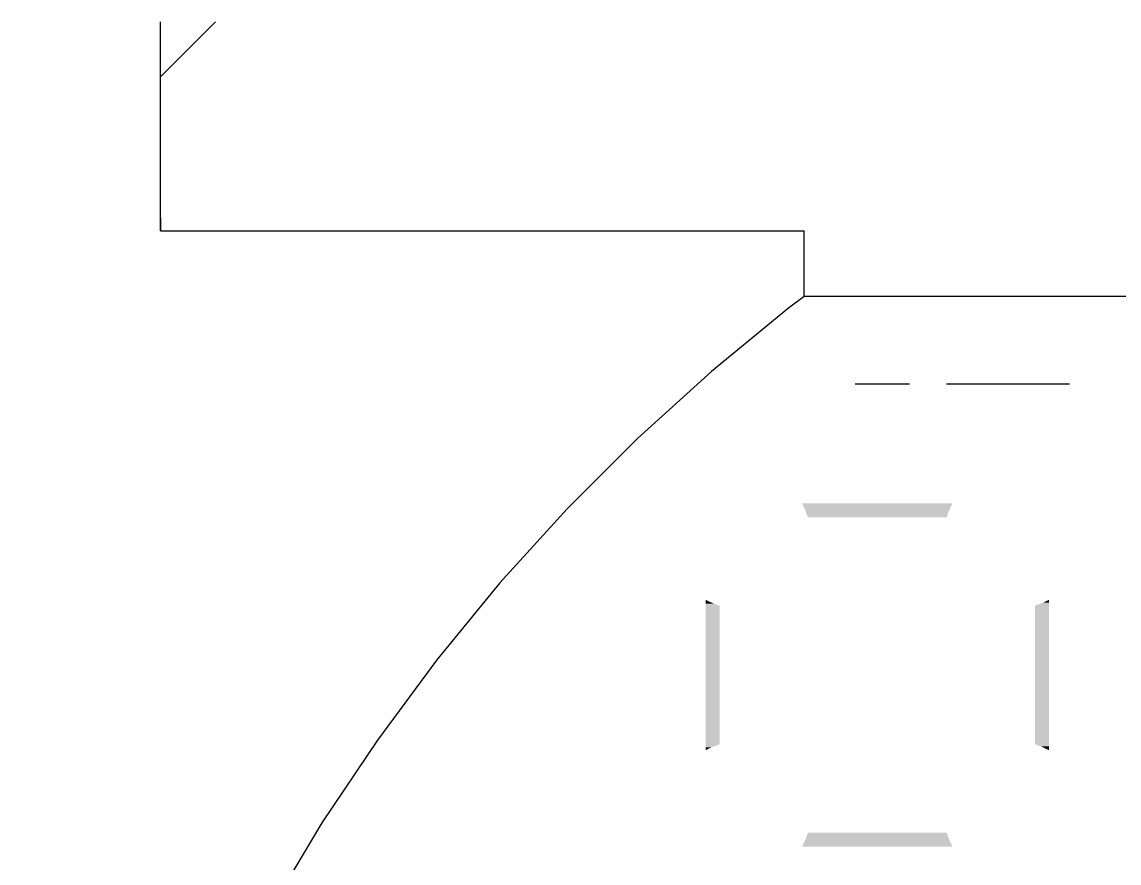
# Model space of a CAD drawing. Extents: x 0 to 3.48, y -0.08 to 2.34.
# Drawn here: x 0.011 to 0.797, y 1.736 to 2.339 of the extents above; entities that cross this region are included whole.
import ezdxf

# ---------------------------------------------------------------- set-up
doc = ezdxf.new("R2010")
doc.units = 0
for name, color, linetype in [('GBS', 7, 'Continuous'), ('GKO', 7, 'Continuous'), ('GTO', 7, 'Continuous')]:
    doc.layers.add(name, color=color, linetype=linetype)

msp = doc.modelspace()

# ---------------------------------------------------------------- linework, layer by layer
at = {"layer": 'GBS'}
for points in [[(0.1099, 2.1979), (0.1099, 2.18894), (0.1099, 2.3386)], [(0.1099, 2.18894), (0.5714, 2.18894)], [(0.5714, 2.1417), (0.5714, 2.18894)], [(2.342, 2.1417), (0.5714, 2.1417), (0.5602, 2.1334), (0.5049, 2.0881), (0.452, 2.04), (0.4014, 1.9895), (0.3533, 1.9365), (0.308, 1.8812), (0.2654, 1.8237), (0.2256, 1.7643), (0.1889, 1.7029), (0.1552, 1.6398), (0.1246, 1.5752), (0.0972, 1.5091), (0.0731, 1.4418), (0.0524, 1.3733), (0.035, 1.304), (0.021, 1.2338), (0.0105, 1.1631)], [(2.342, 2.1417), (0.5714, 2.1417), (0.5602, 2.1334), (0.5049, 2.0881), (0.452, 2.04), (0.4014, 1.9895), (0.3533, 1.9365), (0.308, 1.8812), (0.2654, 1.8237), (0.2256, 1.7643), (0.1889, 1.7029), (0.1552, 1.6398), (0.1246, 1.5752), (0.0972, 1.5091), (0.0731, 1.4418), (0.0524, 1.3733), (0.035, 1.304), (0.021, 1.2338), (0.0105, 1.1631)]]:
    msp.add_lwpolyline(points, dxfattribs=at)
at = {"layer": 'GKO'}
for points in [[(0.14927, 2.3386), (0.1099, 2.29923)], [(0.1099, 2.1979), (0.1099, 2.18894), (0.1099, 2.29923)], [(0.1099, 2.18894), (0.5714, 2.18894)], [(0.5714, 2.1417), (0.5714, 2.18894)], [(2.342, 2.1417), (0.5714, 2.1417), (0.5602, 2.1334), (0.5049, 2.0881), (0.452, 2.04), (0.4014, 1.9895), (0.3533, 1.9365), (0.308, 1.8812), (0.2654, 1.8237), (0.2256, 1.7643), (0.1889, 1.7029), (0.1552, 1.6398), (0.1246, 1.5752), (0.0972, 1.5091), (0.0731, 1.4418), (0.0524, 1.3733), (0.035, 1.304), (0.021, 1.2338), (0.0105, 1.1631)], [(2.342, 2.1417), (0.5714, 2.1417), (0.5602, 2.1334), (0.5049, 2.0881), (0.452, 2.04), (0.4014, 1.9895), (0.3533, 1.9365), (0.308, 1.8812), (0.2654, 1.8237), (0.2256, 1.7643), (0.1889, 1.7029), (0.1552, 1.6398), (0.1246, 1.5752), (0.0972, 1.5091), (0.0731, 1.4418), (0.0524, 1.3733), (0.035, 1.304), (0.021, 1.2338), (0.0105, 1.1631)]]:
    msp.add_lwpolyline(points, dxfattribs=at)
at = {"layer": 'GTO'}
for points in [[(0.60805, 2.0792), (0.64695, 2.0792)], [(0.6736, 2.0792), (0.7618, 2.0792)]]:
    msp.add_lwpolyline(points, dxfattribs=at)
for points in [[(0.57189, 1.98948), (0.56988, 1.9935), (0.67591, 1.98948), (0.67783, 1.9935)], [(0.56988, 1.9935), (0.56988, 1.9935), (0.67783, 1.9935), (0.56988, 1.9935)], [(0.57253, 1.98774), (0.57189, 1.98948), (0.67508, 1.98774), (0.67591, 1.98948)], [(0.57411, 1.9835), (0.57253, 1.98774), (0.6736, 1.9835), (0.67508, 1.98774)], [(0.5008, 1.92154), (0.5008, 1.92427), (0.50657, 1.92154), (0.5008, 1.92427)], [(0.5008, 1.92007), (0.5008, 1.92154), (0.5108, 1.92007), (0.50657, 1.92154)], [(0.5008, 1.92006), (0.5008, 1.92007), (0.5108, 1.92006), (0.5108, 1.92007)], [(0.5008, 1.82074), (0.5008, 1.92006), (0.5108, 1.82074), (0.5108, 1.92006)], [(0.737, 1.9201), (0.74298, 1.92232), (0.747, 1.9201), (0.747, 1.92232)], [(0.737, 1.92009), (0.737, 1.9201), (0.747, 1.92009), (0.747, 1.9201)], [(0.737, 1.82071), (0.737, 1.92009), (0.747, 1.82071), (0.747, 1.92009)], [(0.74298, 1.92232), (0.747, 1.92432), (0.747, 1.92232), (0.747, 1.92432)], [(0.5008, 1.82073), (0.5008, 1.82074), (0.5108, 1.82073), (0.5108, 1.82074)], [(0.5008, 1.81852), (0.5008, 1.82073), (0.50482, 1.81852), (0.5108, 1.82073)], [(0.5008, 1.81653), (0.5008, 1.81852), (0.5008, 1.81653), (0.50482, 1.81852)], [(0.737, 1.8207), (0.737, 1.82071), (0.747, 1.8207), (0.747, 1.82071)], [(0.74124, 1.81922), (0.737, 1.8207), (0.747, 1.81922), (0.747, 1.8207)], [(0.747, 1.81648), (0.74124, 1.81922), (0.747, 1.81648), (0.747, 1.81922)], [(0.57262, 1.75306), (0.57411, 1.7573), (0.67517, 1.75306), (0.6736, 1.7573)], [(0.56988, 1.7473), (0.57179, 1.75132), (0.67782, 1.7473), (0.67582, 1.75132)], [(0.56988, 1.7473), (0.56988, 1.7473), (0.56988, 1.7473), (0.67782, 1.7473)], [(0.57179, 1.75132), (0.57262, 1.75306), (0.67582, 1.75132), (0.67517, 1.75306)]]:
    msp.add_solid(points, dxfattribs=at)

doc.saveas('drawing.dxf')
